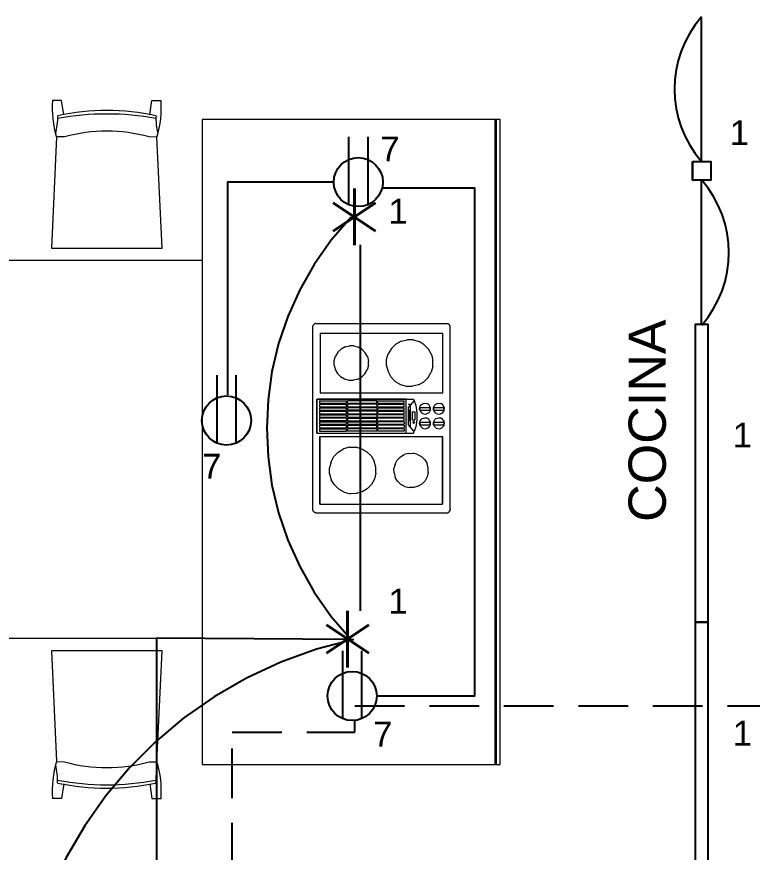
# Model space of a CAD drawing. Header units: inches. Extents: x 131 to 82119, y 71 to 16923.
# Drawn here: x 183.923 to 186.884, y 128.315 to 131.678 of the extents above; entities that cross this region are included whole.
import ezdxf
from ezdxf.enums import TextEntityAlignment as Align

# ---------------------------------------------------------------- set-up
doc = ezdxf.new("R2010")
doc.units = ezdxf.units.IN
doc.header["$MEASUREMENT"] = 0
doc.linetypes.add('HIDDEN', pattern=[9.525, 6.35, -3.175])
doc.linetypes.add('PISO', pattern=[0.3, 0.2, -0.1])
for name, color, linetype, lineweight in [('DUCTO-PARED O TECHO', 7, 'Continuous', 25), ('DUCTO-PISO', 7, 'PISO', 25), ('G-____-____-TEXT', 231, 'Continuous', 9), ('G-XREF-____-OTLN', 8, 'Continuous', 18), ('I-FURN-____-OTLN', 30, 'Continuous', 18), ('Q-CASE-____-MCUT', 31, 'Continuous', 35), ('Q-CASE-____-OTLN', 31, 'Continuous', 18), ('Q-SPCQ-____-OTLN', 91, 'Continuous', 18), ('SIMBOLOGIA', 150, 'Continuous', 25)]:
    doc.layers.add(name, color=color, linetype=linetype, lineweight=lineweight)
doc.layers.add('LAMPARAS', color=20, linetype='Continuous')
doc.layers.add('Retorno', color=5, linetype='HIDDEN')
doc.styles.add('Arial_1', font='arial.ttf', dxfattribs={"height": 0.15})
doc.styles.add('ROMANS', font='romans.shx', dxfattribs={"width": 0.625})
doc.styles.get("Standard").update_dxf_attribs({"font": 'arial.ttf'})

# ---------------------------------------------------------------- blocks, each defined once
blk = doc.blocks.new('Encimera sola - Profundidad 1_20-1478788-ARQ-P1')
at = {"layer": 'Q-CASE-____-MCUT'}
blk.add_line((-1.2005, -0.0191), (1.3944, -0.0191), dxfattribs=at)
at = {"layer": 'Q-CASE-____-OTLN'}
for p, q in [((1.3944, 0), (-1.2005, 0)), ((-1.2005, 0), (-1.2005, -1.2)), ((1.3944, -1.2), (1.3944, 0)), ((-1.2005, -1.2), (1.3944, -1.2))]:
    blk.add_line(p, q, dxfattribs=at)
blk = doc.blocks.new('Jenn_Air_-_30quot_Electric_Downdraft_Cooktop_14189 - 30in Designer Line Modular Electric Downdraft Cooktop_dwg-809690-ARQ-P1')
at = {"layer": 'G-XREF-____-OTLN'}
for p, q in [((-0.2091, -2.2309), (-0.2093, -2.2325)), ((-0.2093, -2.2325), (-0.2093, -2.7612)), ((-0.2086, -2.2294), (-0.2091, -2.2309)), ((-0.2086, -2.2294), (-0.208, -2.2279)), ((-0.2086, -2.2294), (-0.208, -2.2279)), ((-0.208, -2.2279), (-0.2072, -2.2264)), ((-0.208, -2.2279), (-0.2072, -2.2264)), ((-0.2072, -2.2264), (-0.2063, -2.2251)), ((-0.2063, -2.2251), (-0.2072, -2.2264)), ((-0.2052, -2.2239), (-0.2063, -2.2251)), ((-0.2052, -2.2239), (-0.2063, -2.2251)), ((-0.204, -2.2228), (-0.2052, -2.2239)), ((-0.204, -2.2228), (-0.2052, -2.2239)), ((-0.2027, -2.2219), (-0.204, -2.2228)), ((-0.2027, -2.2219), (-0.2013, -2.2211)), ((-0.2013, -2.2211), (-0.1998, -2.2205)), ((-0.1982, -2.2201), (-0.1998, -2.2205)), ((-0.1982, -2.2201), (-0.1966, -2.2198)), ((-0.1966, -2.2198), (0.54, -2.2198)), ((-0.1751, -2.2476), (0.0979, -2.2476)), ((-0.1751, -2.2476), (-0.1751, -2.7417)), ((0.0979, -2.2476), (0.0979, -2.7417)), ((0.1105, -2.2365), (0.1105, -2.2359)), ((0.1105, -2.2359), (0.2485, -2.2359)), ((0.1105, -2.2359), (0.1105, -2.5958)), ((0.2485, -2.2365), (0.1105, -2.2365)), ((0.119, -2.2475), (0.119, -2.3559)), ((0.129, -2.2475), (0.119, -2.2475)), ((0.129, -2.2475), (0.129, -2.3559)), ((0.143, -2.2475), (0.1331, -2.2475)), ((0.1331, -2.2475), (0.1331, -2.3559)), ((0.143, -2.2475), (0.143, -2.3559)), ((0.157, -2.2475), (0.1471, -2.2475)), ((0.1471, -2.2475), (0.1471, -2.3559)), ((0.157, -2.2475), (0.157, -2.3559)), ((0.1711, -2.2475), (0.1611, -2.2475)), ((0.1611, -2.3559), (0.1611, -2.2475)), ((0.1711, -2.3559), (0.1711, -2.2475)), ((0.1851, -2.2475), (0.1752, -2.2475)), ((0.1752, -2.2475), (0.1752, -2.3559)), ((0.1851, -2.2475), (0.1851, -2.3559)), ((0.1991, -2.2475), (0.1892, -2.2475)), ((0.1892, -2.2475), (0.1892, -2.3559)), ((0.1991, -2.2475), (0.1991, -2.3559)), ((0.2131, -2.2475), (0.2032, -2.2475)), ((0.2032, -2.2475), (0.2032, -2.3559)), ((0.2131, -2.2475), (0.2131, -2.3559)), ((0.2272, -2.2475), (0.2172, -2.2475)), ((0.2172, -2.2475), (0.2172, -2.3559)), ((0.2272, -2.2475), (0.2272, -2.3559)), ((0.2412, -2.2475), (0.2313, -2.2475)), ((0.2313, -2.2475), (0.2313, -2.3559)), ((0.2412, -2.2475), (0.2412, -2.3559)), ((0.2485, -2.2365), (0.2485, -2.2359)), ((0.2485, -2.2359), (0.2485, -2.5958)), ((0.2485, -2.2393), (0.2498, -2.2393)), ((0.2498, -2.2393), (0.2498, -2.5962)), ((0.5138, -2.2492), (0.2737, -2.2492)), ((0.2737, -2.2492), (0.2737, -2.7433)), ((0.5138, -2.2492), (0.2737, -2.2492)), ((0.2737, -2.2492), (0.2737, -2.7433)), ((0.5138, -2.2492), (0.5138, -2.7433)), ((0.5138, -2.2492), (0.5138, -2.7433)), ((0.54, -2.2198), (0.5416, -2.2201)), ((0.5431, -2.2205), (0.5416, -2.2201)), ((0.5446, -2.2211), (0.5431, -2.2205)), ((0.5446, -2.2211), (0.546, -2.2219)), ((0.546, -2.2219), (0.5474, -2.2228)), ((0.5474, -2.2228), (0.5486, -2.2239)), ((0.5486, -2.2239), (0.5474, -2.2228)), ((0.5486, -2.2239), (0.5496, -2.2251)), ((0.5486, -2.2239), (0.5496, -2.2251)), ((0.5506, -2.2264), (0.5496, -2.2251)), ((0.5506, -2.2264), (0.5496, -2.2251)), ((0.5514, -2.2279), (0.5506, -2.2264)), ((0.5514, -2.2279), (0.5506, -2.2264)), ((0.552, -2.2294), (0.5514, -2.2279)), ((0.5514, -2.2279), (0.552, -2.2294)), ((0.5524, -2.2309), (0.552, -2.2294)), ((0.5527, -2.2325), (0.5524, -2.2309)), ((0.5527, -2.2325), (0.5527, -2.7596)), ((0.3519, -2.3193), (0.3388, -2.3319)), ((0.3678, -2.3104), (0.3519, -2.3193)), ((0.3854, -2.306), (0.3678, -2.3104)), ((0.3854, -2.306), (0.4036, -2.3063)), ((0.4036, -2.3063), (0.421, -2.3113)), ((0.4366, -2.3206), (0.421, -2.3113)), ((0.3295, -2.3475), (0.3245, -2.365)), ((0.3388, -2.3319), (0.3295, -2.3475)), ((0.4366, -2.3206), (0.4493, -2.3337)), ((0.4581, -2.3495), (0.4493, -2.3337)), ((0.4581, -2.3495), (0.4625, -2.3672)), ((0.119, -2.3559), (0.129, -2.3559)), ((0.119, -2.4771), (0.119, -2.3589)), ((0.129, -2.3589), (0.119, -2.3589)), ((0.129, -2.4771), (0.129, -2.3589)), ((0.1331, -2.3559), (0.143, -2.3559)), ((0.143, -2.3589), (0.1331, -2.3589)), ((0.1331, -2.3589), (0.1331, -2.4771)), ((0.143, -2.3589), (0.143, -2.4771)), ((0.1471, -2.3559), (0.157, -2.3559)), ((0.157, -2.3589), (0.1471, -2.3589)), ((0.1471, -2.3589), (0.1471, -2.4771)), ((0.157, -2.3589), (0.157, -2.4771)), ((0.1711, -2.3559), (0.1611, -2.3559)), ((0.1711, -2.3589), (0.1611, -2.3589)), ((0.1611, -2.3589), (0.1611, -2.4771)), ((0.1711, -2.3589), (0.1711, -2.4771)), ((0.1752, -2.3559), (0.1851, -2.3559)), ((0.1851, -2.3589), (0.1752, -2.3589)), ((0.1752, -2.3589), (0.1752, -2.4771)), ((0.1851, -2.4771), (0.1851, -2.3589)), ((0.1892, -2.3559), (0.1991, -2.3559)), ((0.1991, -2.3589), (0.1892, -2.3589)), ((0.1892, -2.3589), (0.1892, -2.4771)), ((0.1991, -2.4771), (0.1991, -2.3589)), ((0.2032, -2.3559), (0.2131, -2.3559)), ((0.2032, -2.4771), (0.2032, -2.3589)), ((0.2131, -2.3589), (0.2032, -2.3589)), ((0.2131, -2.4771), (0.2131, -2.3589)), ((0.2172, -2.3559), (0.2272, -2.3559)), ((0.2272, -2.3589), (0.2172, -2.3589)), ((0.2172, -2.3589), (0.2172, -2.4771)), ((0.2272, -2.4771), (0.2272, -2.3589)), ((0.2313, -2.3559), (0.2412, -2.3559)), ((0.2313, -2.3589), (0.2313, -2.4771)), ((0.2313, -2.3589), (0.2412, -2.3589)), ((0.2412, -2.4771), (0.2412, -2.3589)), ((0.3245, -2.365), (0.3242, -2.3832)), ((0.3287, -2.4008), (0.3242, -2.3832)), ((0.4622, -2.3853), (0.4573, -2.4028)), ((0.4622, -2.3853), (0.4625, -2.3672)), ((0.3287, -2.4008), (0.3375, -2.4167)), ((0.3501, -2.4297), (0.3375, -2.4167)), ((0.4349, -2.431), (0.4479, -2.4184)), ((0.4479, -2.4184), (0.4573, -2.4028)), ((0.3501, -2.4297), (0.3657, -2.439)), ((0.3832, -2.444), (0.3657, -2.439)), ((0.3832, -2.444), (0.4014, -2.4443)), ((0.419, -2.4399), (0.4014, -2.4443)), ((0.419, -2.4399), (0.4349, -2.431)), ((0.129, -2.4771), (0.119, -2.4771)), ((0.119, -2.5881), (0.119, -2.48)), ((0.129, -2.48), (0.119, -2.48)), ((0.129, -2.5881), (0.129, -2.48)), ((0.1331, -2.4771), (0.143, -2.4771)), ((0.143, -2.48), (0.1331, -2.48)), ((0.1331, -2.48), (0.1331, -2.5881)), ((0.143, -2.5881), (0.143, -2.48)), ((0.1471, -2.4771), (0.157, -2.4771)), ((0.157, -2.48), (0.1471, -2.48)), ((0.1471, -2.48), (0.1471, -2.5881)), ((0.157, -2.5881), (0.157, -2.48)), ((0.1611, -2.4771), (0.1711, -2.4771)), ((0.1611, -2.48), (0.1611, -2.5881)), ((0.1611, -2.48), (0.1711, -2.48)), ((0.1711, -2.5881), (0.1711, -2.48)), ((0.1851, -2.4771), (0.1752, -2.4771)), ((0.1752, -2.48), (0.1752, -2.5881)), ((0.1752, -2.48), (0.1851, -2.48)), ((0.1851, -2.5881), (0.1851, -2.48)), ((0.1991, -2.4771), (0.1892, -2.4771)), ((0.1991, -2.48), (0.1892, -2.48)), ((0.1892, -2.48), (0.1892, -2.5881)), ((0.1991, -2.48), (0.1991, -2.5881)), ((0.2131, -2.4771), (0.2032, -2.4771)), ((0.2131, -2.48), (0.2032, -2.48)), ((0.2032, -2.48), (0.2032, -2.5881)), ((0.2131, -2.48), (0.2131, -2.5881)), ((0.2272, -2.4771), (0.2172, -2.4771)), ((0.2272, -2.48), (0.2172, -2.48)), ((0.2172, -2.48), (0.2172, -2.5881)), ((0.2272, -2.48), (0.2272, -2.5881)), ((0.2313, -2.4771), (0.2412, -2.4771)), ((0.2412, -2.48), (0.2313, -2.48)), ((0.2313, -2.48), (0.2313, -2.5881)), ((0.2412, -2.48), (0.2412, -2.5881)), ((0.3826, -2.5166), (0.3588, -2.5226)), ((0.3826, -2.5166), (0.4071, -2.517)), ((0.4071, -2.517), (0.4308, -2.5238)), ((0.3196, -2.5516), (0.307, -2.5727)), ((0.3373, -2.5346), (0.3196, -2.5516)), ((0.3588, -2.5226), (0.3373, -2.5346)), ((0.4518, -2.5364), (0.4308, -2.5238)), ((0.4518, -2.5364), (0.4689, -2.554)), ((0.4809, -2.5755), (0.4689, -2.554)), ((0.129, -2.5881), (0.119, -2.5881)), ((0.143, -2.5881), (0.1331, -2.5881)), ((0.157, -2.5881), (0.1471, -2.5881)), ((0.1611, -2.5881), (0.1711, -2.5881)), ((0.1752, -2.5881), (0.1851, -2.5881)), ((0.1892, -2.5881), (0.1991, -2.5881)), ((0.2032, -2.5881), (0.2131, -2.5881)), ((0.2172, -2.5881), (0.2272, -2.5881)), ((0.2313, -2.5881), (0.2412, -2.5881)), ((0.307, -2.5727), (0.3003, -2.5963)), ((0.4809, -2.5755), (0.4869, -2.5993)), ((0.1105, -2.5954), (0.1105, -2.5958)), ((0.1105, -2.5958), (0.1105, -2.6248)), ((0.1105, -2.5958), (0.2485, -2.5958)), ((0.118, -2.6278), (0.1442, -2.6046)), ((0.1341, -2.6054), (0.1344, -2.6054)), ((0.1344, -2.6134), (0.152, -2.6134)), ((0.1432, -2.6054), (0.2169, -2.6054)), ((0.1442, -2.6046), (0.2159, -2.6046)), ((0.152, -2.6134), (0.2263, -2.6134)), ((0.1536, -2.6232), (0.1528, -2.6236)), ((0.1544, -2.623), (0.1536, -2.6232)), ((0.1544, -2.623), (0.1552, -2.623)), ((0.156, -2.6232), (0.1552, -2.623)), ((0.1567, -2.6236), (0.156, -2.6232)), ((0.1615, -2.6062), (0.1678, -2.6062)), ((0.1615, -2.6064), (0.1615, -2.6062)), ((0.1615, -2.6064), (0.1615, -2.6118)), ((0.1615, -2.6064), (0.1678, -2.6064)), ((0.1678, -2.6118), (0.1615, -2.6118)), ((0.1972, -2.6192), (0.1654, -2.6192)), ((0.1654, -2.6192), (0.1654, -2.6303)), ((0.1675, -2.6122), (0.1675, -2.612)), ((0.1675, -2.612), (0.1677, -2.612)), ((0.1675, -2.612), (0.1675, -2.6127)), ((0.1675, -2.6122), (0.1677, -2.6122)), ((0.1675, -2.6122), (0.1675, -2.6129)), ((0.1675, -2.6129), (0.1675, -2.6127)), ((0.1675, -2.6127), (0.1679, -2.6127)), ((0.1675, -2.6129), (0.1679, -2.6129)), ((0.1677, -2.612), (0.1679, -2.612)), ((0.1679, -2.6121), (0.1677, -2.6122)), ((0.1678, -2.6064), (0.1678, -2.6062)), ((0.1678, -2.6064), (0.1678, -2.6118)), ((0.1679, -2.612), (0.1681, -2.6119)), ((0.1681, -2.612), (0.1679, -2.6121)), ((0.1679, -2.6127), (0.1682, -2.6127)), ((0.1682, -2.6128), (0.1679, -2.6129)), ((0.1681, -2.6119), (0.1682, -2.6117)), ((0.1682, -2.6118), (0.1681, -2.612)), ((0.1682, -2.6117), (0.1684, -2.6114)), ((0.1682, -2.6118), (0.1684, -2.6115)), ((0.1682, -2.6127), (0.1684, -2.6126)), ((0.1682, -2.6128), (0.1684, -2.6127)), ((0.1684, -2.6062), (0.1684, -2.6061)), ((0.1684, -2.6062), (0.1684, -2.6113)), ((0.1684, -2.6062), (0.1694, -2.6062)), ((0.1684, -2.6113), (0.1684, -2.6115)), ((0.1684, -2.6126), (0.1687, -2.6124)), ((0.1687, -2.6126), (0.1684, -2.6127)), ((0.1687, -2.6124), (0.1689, -2.6123)), ((0.1689, -2.6124), (0.1687, -2.6126)), ((0.1689, -2.6123), (0.1692, -2.6119)), ((0.1692, -2.6121), (0.1689, -2.6124)), ((0.1692, -2.6119), (0.1693, -2.6117)), ((0.1692, -2.6121), (0.1693, -2.6119)), ((0.1694, -2.6115), (0.1693, -2.6117)), ((0.1693, -2.6119), (0.1694, -2.6117)), ((0.1694, -2.6062), (0.1694, -2.6061)), ((0.1694, -2.6113), (0.1694, -2.6062)), ((0.1694, -2.6113), (0.1694, -2.6115)), ((0.1694, -2.6113), (0.1694, -2.6115)), ((0.1694, -2.6115), (0.1694, -2.6117)), ((0.1701, -2.6062), (0.1701, -2.6061)), ((0.1701, -2.6062), (0.1701, -2.6117)), ((0.1701, -2.6062), (0.1739, -2.6062)), ((0.1701, -2.6117), (0.1739, -2.6117)), ((0.1703, -2.6115), (0.1739, -2.6115)), ((0.1711, -2.6069), (0.1711, -2.6068)), ((0.1711, -2.6069), (0.1711, -2.6093)), ((0.1711, -2.6069), (0.1739, -2.6069)), ((0.1711, -2.6086), (0.1711, -2.6069)), ((0.1711, -2.6086), (0.1711, -2.6084)), ((0.1711, -2.6086), (0.1711, -2.6093)), ((0.1711, -2.6086), (0.1739, -2.6086)), ((0.1711, -2.6093), (0.1711, -2.6091)), ((0.1711, -2.6093), (0.1739, -2.6093)), ((0.1711, -2.6093), (0.1711, -2.611)), ((0.1711, -2.611), (0.1739, -2.611)), ((0.1739, -2.6062), (0.1739, -2.6061)), ((0.1739, -2.6062), (0.1739, -2.6069)), ((0.1739, -2.6069), (0.1739, -2.6068)), ((0.1739, -2.6086), (0.1739, -2.6084)), ((0.1739, -2.6086), (0.1739, -2.6093)), ((0.1739, -2.6093), (0.1739, -2.6091)), ((0.1739, -2.611), (0.1739, -2.6108)), ((0.1739, -2.6117), (0.1739, -2.611)), ((0.1739, -2.6117), (0.1739, -2.6115)), ((0.1746, -2.6062), (0.1746, -2.6061)), ((0.1746, -2.6062), (0.1746, -2.6117)), ((0.1757, -2.6062), (0.1746, -2.6062)), ((0.1746, -2.6117), (0.1756, -2.6117)), ((0.1756, -2.6075), (0.1756, -2.6073)), ((0.1756, -2.6075), (0.1792, -2.6117)), ((0.1756, -2.6075), (0.1756, -2.6117)), ((0.1792, -2.6102), (0.1757, -2.6061)), ((0.1757, -2.6062), (0.1757, -2.6061)), ((0.1757, -2.6062), (0.1792, -2.6104)), ((0.1792, -2.6062), (0.1792, -2.6061)), ((0.1792, -2.6104), (0.1792, -2.6062)), ((0.1802, -2.6062), (0.1792, -2.6062)), ((0.1792, -2.6104), (0.1792, -2.6102)), ((0.1792, -2.6115), (0.1802, -2.6115)), ((0.1792, -2.6117), (0.1802, -2.6117)), ((0.1802, -2.6062), (0.1802, -2.6061)), ((0.1802, -2.6062), (0.1802, -2.6117)), ((0.1809, -2.6062), (0.1809, -2.6061)), ((0.1809, -2.6062), (0.1809, -2.6117)), ((0.182, -2.6062), (0.1809, -2.6062)), ((0.1809, -2.6117), (0.1819, -2.6117)), ((0.1819, -2.6075), (0.1819, -2.6073)), ((0.1819, -2.6075), (0.1854, -2.6117)), ((0.1819, -2.6075), (0.1819, -2.6117)), ((0.182, -2.6061), (0.1855, -2.6102)), ((0.182, -2.6062), (0.182, -2.6061)), ((0.182, -2.6062), (0.1855, -2.6104)), ((0.1854, -2.6115), (0.1865, -2.6115)), ((0.1854, -2.6117), (0.1865, -2.6117)), ((0.1855, -2.6062), (0.1855, -2.6061)), ((0.1855, -2.6104), (0.1855, -2.6062)), ((0.1865, -2.6062), (0.1855, -2.6062)), ((0.1855, -2.6104), (0.1855, -2.6102)), ((0.1865, -2.6062), (0.1865, -2.6061)), ((0.1865, -2.6062), (0.1865, -2.6117)), ((0.1873, -2.6092), (0.1873, -2.609)), ((0.1873, -2.6092), (0.1873, -2.6099)), ((0.19, -2.6092), (0.1873, -2.6092)), ((0.1873, -2.6099), (0.1873, -2.6098)), ((0.1894, -2.6099), (0.1873, -2.6099)), ((0.1894, -2.6099), (0.19, -2.6092)), ((0.1894, -2.6099), (0.1894, -2.6098)), ((0.19, -2.6092), (0.19, -2.609)), ((0.1928, -2.6061), (0.1901, -2.6115)), ((0.1928, -2.6062), (0.1901, -2.6117)), ((0.1901, -2.6117), (0.1901, -2.6115)), ((0.1901, -2.6115), (0.1912, -2.6115)), ((0.1901, -2.6117), (0.1912, -2.6117)), ((0.192, -2.6101), (0.1912, -2.6117)), ((0.1912, -2.6117), (0.1912, -2.6115)), ((0.1945, -2.6101), (0.192, -2.6101)), ((0.1923, -2.6094), (0.1933, -2.6073)), ((0.1923, -2.6094), (0.1942, -2.6094)), ((0.1928, -2.6062), (0.1928, -2.6061)), ((0.1928, -2.6062), (0.1937, -2.6062)), ((0.1933, -2.6073), (0.1933, -2.6071)), ((0.1933, -2.6073), (0.1942, -2.6094)), ((0.1964, -2.6115), (0.1937, -2.6061)), ((0.1937, -2.6062), (0.1937, -2.6061)), ((0.1937, -2.6062), (0.1964, -2.6117)), ((0.1945, -2.6101), (0.1953, -2.6117)), ((0.1953, -2.6117), (0.1953, -2.6115)), ((0.1953, -2.6115), (0.1964, -2.6115)), ((0.1964, -2.6117), (0.1953, -2.6117)), ((0.1964, -2.6117), (0.1964, -2.6115)), ((0.1968, -2.6062), (0.1968, -2.6061)), ((0.1968, -2.6062), (0.1968, -2.6117)), ((0.1978, -2.6062), (0.1968, -2.6062)), ((0.1978, -2.6117), (0.1968, -2.6117)), ((0.1972, -2.6192), (0.1972, -2.6303)), ((0.1978, -2.6062), (0.1978, -2.6061)), ((0.1978, -2.6117), (0.1978, -2.6062)), ((0.1986, -2.6062), (0.1986, -2.6061)), ((0.1986, -2.6062), (0.1986, -2.6117)), ((0.2005, -2.6062), (0.1986, -2.6062)), ((0.1986, -2.6115), (0.1996, -2.6115)), ((0.1986, -2.6117), (0.1996, -2.6117)), ((0.1996, -2.6069), (0.1996, -2.6068)), ((0.2007, -2.6069), (0.1996, -2.6069)), ((0.1996, -2.6069), (0.1996, -2.609)), ((0.1996, -2.609), (0.2005, -2.6091)), ((0.2001, -2.6096), (0.1996, -2.6096)), ((0.1996, -2.6117), (0.1996, -2.6096)), ((0.1996, -2.6096), (0.1996, -2.6101)), ((0.1996, -2.6106), (0.1996, -2.6101)), ((0.1996, -2.6106), (0.1996, -2.6111)), ((0.1996, -2.6115), (0.1996, -2.6111)), ((0.1996, -2.6117), (0.1996, -2.6115)), ((0.2001, -2.6096), (0.2001, -2.6095)), ((0.2001, -2.6096), (0.202, -2.6117)), ((0.2005, -2.6062), (0.2005, -2.6061)), ((0.2009, -2.6062), (0.2005, -2.6062)), ((0.2005, -2.6091), (0.2005, -2.6089)), ((0.2005, -2.6091), (0.2008, -2.609)), ((0.2007, -2.6069), (0.2007, -2.6068)), ((0.2007, -2.6069), (0.2013, -2.607)), ((0.2008, -2.609), (0.2012, -2.609)), ((0.2009, -2.6062), (0.2013, -2.6063)), ((0.2016, -2.6089), (0.2012, -2.609)), ((0.2017, -2.6063), (0.2013, -2.6063)), ((0.2013, -2.607), (0.2013, -2.6068)), ((0.2013, -2.607), (0.2016, -2.6071)), ((0.2013, -2.6096), (0.2013, -2.6095)), ((0.2032, -2.6115), (0.2013, -2.6095)), ((0.2013, -2.6096), (0.2015, -2.6096)), ((0.2013, -2.6096), (0.2032, -2.6117)), ((0.2015, -2.6096), (0.2019, -2.6095)), ((0.2016, -2.6071), (0.2019, -2.6073)), ((0.2016, -2.6089), (0.2018, -2.6088)), ((0.2017, -2.6063), (0.202, -2.6064)), ((0.2018, -2.6088), (0.202, -2.6086)), ((0.2019, -2.6073), (0.2021, -2.6075)), ((0.2019, -2.6095), (0.2023, -2.6094)), ((0.2023, -2.6065), (0.202, -2.6064)), ((0.2021, -2.6084), (0.202, -2.6086)), ((0.202, -2.6117), (0.202, -2.6115)), ((0.202, -2.6115), (0.2032, -2.6115)), ((0.202, -2.6117), (0.2032, -2.6117)), ((0.2021, -2.6075), (0.2022, -2.6078)), ((0.2022, -2.6081), (0.2021, -2.6084)), ((0.2022, -2.6078), (0.2022, -2.6081)), ((0.2023, -2.6065), (0.2026, -2.6067)), ((0.2023, -2.6094), (0.2025, -2.6093)), ((0.2025, -2.6093), (0.2027, -2.6092)), ((0.2026, -2.6067), (0.2029, -2.6069)), ((0.2029, -2.6091), (0.2027, -2.6092)), ((0.2029, -2.6069), (0.203, -2.6071)), ((0.203, -2.6089), (0.2029, -2.6091)), ((0.203, -2.6071), (0.2031, -2.6073)), ((0.203, -2.6089), (0.2031, -2.6087)), ((0.2031, -2.6073), (0.2032, -2.6074)), ((0.2032, -2.6085), (0.2031, -2.6087)), ((0.2032, -2.6074), (0.2033, -2.6077)), ((0.2033, -2.6082), (0.2032, -2.6085)), ((0.2032, -2.6117), (0.2032, -2.6115)), ((0.2033, -2.608), (0.2033, -2.6077)), ((0.2033, -2.608), (0.2033, -2.6082)), ((0.2426, -2.6272), (0.2159, -2.6046)), ((0.2274, -2.6054), (0.2271, -2.6054)), ((0.2274, -2.6054), (0.2274, -2.6134)), ((0.2484, -2.5962), (0.2498, -2.5962)), ((0.2485, -2.5958), (0.2485, -2.5954)), ((0.2485, -2.5958), (0.2485, -2.6248)), ((0.3003, -2.5963), (0.2999, -2.6209)), ((0.3059, -2.6447), (0.2999, -2.6209)), ((0.4865, -2.6239), (0.4869, -2.5993)), ((0.1105, -2.6248), (0.118, -2.6278)), ((0.1215, -2.6292), (0.118, -2.6278)), ((0.1328, -2.6328), (0.1215, -2.6292)), ((0.1315, -2.6614), (0.1348, -2.6567)), ((0.1443, -2.6356), (0.1328, -2.6328)), ((0.1392, -2.653), (0.1348, -2.6567)), ((0.1444, -2.6506), (0.1392, -2.653)), ((0.1559, -2.6376), (0.1443, -2.6356)), ((0.1444, -2.6506), (0.15, -2.6496)), ((0.145, -2.653), (0.1444, -2.6539)), ((0.145, -2.653), (0.1444, -2.6539)), ((0.1444, -2.6539), (0.1444, -2.6894)), ((0.1458, -2.6522), (0.145, -2.653)), ((0.1458, -2.6522), (0.1468, -2.6516)), ((0.1468, -2.6516), (0.1458, -2.6522)), ((0.1468, -2.6516), (0.1478, -2.6511)), ((0.1478, -2.6511), (0.1468, -2.6516)), ((0.1478, -2.6511), (0.1489, -2.6508)), ((0.1478, -2.6511), (0.1489, -2.6508)), ((0.1489, -2.6508), (0.15, -2.6507)), ((0.15, -2.6507), (0.1489, -2.6508)), ((0.15, -2.6496), (0.1557, -2.6501)), ((0.15, -2.6507), (0.1512, -2.6508)), ((0.15, -2.6507), (0.1512, -2.6508)), ((0.1523, -2.6511), (0.1512, -2.6508)), ((0.1523, -2.6511), (0.1512, -2.6508)), ((0.1518, -2.6248), (0.1516, -2.6256)), ((0.1516, -2.6256), (0.1516, -2.6265)), ((0.1516, -2.6265), (0.1518, -2.6273)), ((0.1522, -2.6241), (0.1518, -2.6248)), ((0.1518, -2.6273), (0.1522, -2.628)), ((0.1522, -2.6241), (0.1528, -2.6236)), ((0.1527, -2.6286), (0.1522, -2.628)), ((0.1523, -2.6511), (0.1533, -2.6516)), ((0.1523, -2.6511), (0.1533, -2.6516)), ((0.1527, -2.6286), (0.1535, -2.629)), ((0.1533, -2.6516), (0.1542, -2.6522)), ((0.1542, -2.6522), (0.1533, -2.6516)), ((0.1535, -2.629), (0.1542, -2.6293)), ((0.1551, -2.6293), (0.1542, -2.6293)), ((0.1542, -2.6522), (0.155, -2.653)), ((0.1557, -2.6539), (0.155, -2.653)), ((0.1557, -2.6539), (0.155, -2.653)), ((0.1551, -2.6293), (0.1559, -2.6291)), ((0.1557, -2.6501), (0.1611, -2.6521)), ((0.1557, -2.6539), (0.1557, -2.6894)), ((0.1559, -2.6291), (0.1566, -2.6287)), ((0.1677, -2.6388), (0.1559, -2.6376)), ((0.1572, -2.6281), (0.1566, -2.6287)), ((0.1567, -2.6236), (0.1573, -2.6242)), ((0.1572, -2.6281), (0.1576, -2.6274)), ((0.1577, -2.625), (0.1573, -2.6242)), ((0.1576, -2.6274), (0.1579, -2.6266)), ((0.1579, -2.6258), (0.1577, -2.625)), ((0.1579, -2.6258), (0.1579, -2.6266)), ((0.1611, -2.6521), (0.1658, -2.6554)), ((0.1972, -2.6303), (0.1654, -2.6303)), ((0.1658, -2.6554), (0.1695, -2.6598)), ((0.1795, -2.6392), (0.1677, -2.6388)), ((0.1913, -2.6388), (0.1795, -2.6392)), ((0.1902, -2.6614), (0.1935, -2.6567)), ((0.2031, -2.6376), (0.1913, -2.6388)), ((0.1979, -2.653), (0.1935, -2.6567)), ((0.2031, -2.6506), (0.1979, -2.653)), ((0.2148, -2.6356), (0.2031, -2.6376)), ((0.2031, -2.6506), (0.2087, -2.6496)), ((0.2038, -2.653), (0.2031, -2.6539)), ((0.2038, -2.653), (0.2031, -2.6539)), ((0.2031, -2.6539), (0.2031, -2.6894)), ((0.2046, -2.6522), (0.2038, -2.653)), ((0.2046, -2.6522), (0.2055, -2.6516)), ((0.2055, -2.6516), (0.2046, -2.6522)), ((0.2055, -2.6516), (0.2066, -2.6511)), ((0.2066, -2.6511), (0.2055, -2.6516)), ((0.2066, -2.6511), (0.2076, -2.6508)), ((0.2066, -2.6511), (0.2076, -2.6508)), ((0.2076, -2.6508), (0.2088, -2.6507)), ((0.2088, -2.6507), (0.2076, -2.6508)), ((0.2087, -2.6496), (0.2144, -2.6501)), ((0.2088, -2.6507), (0.2099, -2.6508)), ((0.2088, -2.6507), (0.2099, -2.6508)), ((0.211, -2.6511), (0.2099, -2.6508)), ((0.211, -2.6511), (0.2099, -2.6508)), ((0.211, -2.6511), (0.212, -2.6516)), ((0.211, -2.6511), (0.212, -2.6516)), ((0.212, -2.6516), (0.213, -2.6522)), ((0.213, -2.6522), (0.212, -2.6516)), ((0.213, -2.6522), (0.2138, -2.653)), ((0.2144, -2.6539), (0.2138, -2.653)), ((0.2144, -2.6539), (0.2138, -2.653)), ((0.2144, -2.6501), (0.2198, -2.6521)), ((0.2144, -2.6539), (0.2144, -2.6894)), ((0.2263, -2.6328), (0.2148, -2.6356)), ((0.2198, -2.6521), (0.2245, -2.6554)), ((0.2245, -2.6554), (0.2282, -2.6598)), ((0.2375, -2.6292), (0.2263, -2.6328)), ((0.2426, -2.6272), (0.2375, -2.6292)), ((0.2485, -2.6248), (0.2426, -2.6272)), ((0.3059, -2.6447), (0.3178, -2.6662)), ((0.4671, -2.6686), (0.4797, -2.6475)), ((0.4865, -2.6239), (0.4797, -2.6475)), ((0.1295, -2.6668), (0.129, -2.6725)), ((0.129, -2.6725), (0.13, -2.6781)), ((0.1315, -2.6614), (0.1295, -2.6668)), ((0.13, -2.6781), (0.1324, -2.6833)), ((0.1324, -2.6833), (0.1361, -2.6877)), ((0.1361, -2.6877), (0.1408, -2.691)), ((0.1444, -2.6894), (0.145, -2.6904)), ((0.1444, -2.6894), (0.145, -2.6904)), ((0.145, -2.6904), (0.1458, -2.6912)), ((0.1543, -2.6912), (0.1551, -2.6904)), ((0.1557, -2.6894), (0.1551, -2.6904)), ((0.1575, -2.6925), (0.1627, -2.6901)), ((0.1627, -2.6901), (0.1671, -2.6864)), ((0.1671, -2.6864), (0.1704, -2.6817)), ((0.1695, -2.6598), (0.1719, -2.665)), ((0.1704, -2.6817), (0.1724, -2.6763)), ((0.1719, -2.665), (0.1729, -2.6706)), ((0.1729, -2.6706), (0.1724, -2.6763)), ((0.1883, -2.6668), (0.1878, -2.6725)), ((0.1878, -2.6725), (0.1888, -2.6781)), ((0.1902, -2.6614), (0.1883, -2.6668)), ((0.1888, -2.6781), (0.1912, -2.6833)), ((0.1912, -2.6833), (0.1949, -2.6877)), ((0.1949, -2.6877), (0.1995, -2.691)), ((0.2031, -2.6894), (0.2037, -2.6904)), ((0.2031, -2.6894), (0.2037, -2.6904)), ((0.2037, -2.6904), (0.2045, -2.6912)), ((0.213, -2.6912), (0.2138, -2.6904)), ((0.2144, -2.6894), (0.2138, -2.6904)), ((0.2163, -2.6925), (0.2215, -2.6901)), ((0.2215, -2.6901), (0.2258, -2.6864)), ((0.2258, -2.6864), (0.2291, -2.6817)), ((0.2282, -2.6598), (0.2306, -2.665)), ((0.2291, -2.6817), (0.2311, -2.6763)), ((0.2306, -2.665), (0.2316, -2.6706)), ((0.2316, -2.6706), (0.2311, -2.6763)), ((0.3349, -2.6839), (0.3178, -2.6662)), ((0.3349, -2.6839), (0.356, -2.6965)), ((0.428, -2.6976), (0.4495, -2.6857)), ((0.4495, -2.6857), (0.4671, -2.6686)), ((0.1295, -2.7223), (0.129, -2.7281)), ((0.1315, -2.717), (0.1295, -2.7223)), ((0.1315, -2.717), (0.1348, -2.7123)), ((0.1392, -2.7086), (0.1348, -2.7123)), ((0.1444, -2.7062), (0.1392, -2.7086)), ((0.1444, -2.6923), (0.1408, -2.691)), ((0.1444, -2.6923), (0.1462, -2.693)), ((0.1444, -2.7062), (0.15, -2.7052)), ((0.145, -2.7086), (0.1444, -2.7095)), ((0.145, -2.7086), (0.1444, -2.7095)), ((0.1444, -2.7095), (0.1444, -2.745)), ((0.1458, -2.7078), (0.145, -2.7086)), ((0.1458, -2.6912), (0.1467, -2.6919)), ((0.1458, -2.6912), (0.1467, -2.6919)), ((0.1458, -2.7078), (0.1468, -2.7071)), ((0.1468, -2.7071), (0.1458, -2.7078)), ((0.1462, -2.693), (0.1519, -2.6935)), ((0.1467, -2.6919), (0.1478, -2.6924)), ((0.1478, -2.6924), (0.1467, -2.6919)), ((0.1468, -2.7071), (0.1478, -2.7067)), ((0.1478, -2.7067), (0.1468, -2.7071)), ((0.1478, -2.6924), (0.1489, -2.6927)), ((0.1478, -2.6924), (0.1489, -2.6927)), ((0.1478, -2.7067), (0.1489, -2.7064)), ((0.1478, -2.7067), (0.1489, -2.7064)), ((0.15, -2.6928), (0.1489, -2.6927)), ((0.1489, -2.6927), (0.15, -2.6928)), ((0.1489, -2.7064), (0.15, -2.7063)), ((0.15, -2.7063), (0.1489, -2.7064)), ((0.15, -2.6928), (0.1512, -2.6927)), ((0.1512, -2.6927), (0.15, -2.6928)), ((0.15, -2.7052), (0.1557, -2.7057)), ((0.15, -2.7063), (0.1512, -2.7064)), ((0.15, -2.7063), (0.1512, -2.7064)), ((0.1523, -2.6924), (0.1512, -2.6927)), ((0.1512, -2.6927), (0.1523, -2.6924)), ((0.1523, -2.7067), (0.1512, -2.7064)), ((0.1523, -2.7067), (0.1512, -2.7064)), ((0.1519, -2.6935), (0.1557, -2.6928)), ((0.1523, -2.6924), (0.1533, -2.6919)), ((0.1523, -2.6924), (0.1533, -2.6919)), ((0.1523, -2.7067), (0.1533, -2.7071)), ((0.1523, -2.7067), (0.1533, -2.7071)), ((0.1533, -2.6919), (0.1543, -2.6912)), ((0.1543, -2.6912), (0.1533, -2.6919)), ((0.1533, -2.7071), (0.1542, -2.7078)), ((0.1542, -2.7078), (0.1533, -2.7071)), ((0.1542, -2.7078), (0.155, -2.7086)), ((0.1557, -2.7095), (0.155, -2.7086)), ((0.1557, -2.7095), (0.155, -2.7086)), ((0.1575, -2.6925), (0.1557, -2.6928)), ((0.1557, -2.7057), (0.1611, -2.7077)), ((0.1557, -2.7095), (0.1557, -2.745)), ((0.1611, -2.7077), (0.1658, -2.7109)), ((0.1658, -2.7109), (0.1695, -2.7153)), ((0.1695, -2.7153), (0.1719, -2.7205)), ((0.1719, -2.7205), (0.1729, -2.7262)), ((0.1883, -2.7223), (0.1878, -2.7281)), ((0.1902, -2.717), (0.1883, -2.7223)), ((0.1902, -2.717), (0.1935, -2.7123)), ((0.1979, -2.7086), (0.1935, -2.7123)), ((0.2031, -2.7062), (0.1979, -2.7086)), ((0.2031, -2.6923), (0.1995, -2.691)), ((0.2031, -2.6923), (0.2049, -2.693)), ((0.2031, -2.7062), (0.2087, -2.7052)), ((0.2038, -2.7086), (0.2031, -2.7095)), ((0.2038, -2.7086), (0.2031, -2.7095)), ((0.2031, -2.7095), (0.2031, -2.745)), ((0.2046, -2.7078), (0.2038, -2.7086)), ((0.2045, -2.6912), (0.2055, -2.6919)), ((0.2045, -2.6912), (0.2055, -2.6919)), ((0.2046, -2.7078), (0.2055, -2.7071)), ((0.2055, -2.7071), (0.2046, -2.7078)), ((0.2049, -2.693), (0.2106, -2.6935)), ((0.2055, -2.6919), (0.2065, -2.6924)), ((0.2065, -2.6924), (0.2055, -2.6919)), ((0.2055, -2.7071), (0.2066, -2.7067)), ((0.2066, -2.7067), (0.2055, -2.7071)), ((0.2065, -2.6924), (0.2076, -2.6927)), ((0.2065, -2.6924), (0.2076, -2.6927)), ((0.2066, -2.7067), (0.2076, -2.7064)), ((0.2066, -2.7067), (0.2076, -2.7064)), ((0.2088, -2.6928), (0.2076, -2.6927)), ((0.2076, -2.6927), (0.2088, -2.6928)), ((0.2076, -2.7064), (0.2088, -2.7063)), ((0.2088, -2.7063), (0.2076, -2.7064)), ((0.2087, -2.7052), (0.2144, -2.7057)), ((0.2088, -2.6928), (0.2099, -2.6927)), ((0.2099, -2.6927), (0.2088, -2.6928)), ((0.2088, -2.7063), (0.2099, -2.7064)), ((0.2088, -2.7063), (0.2099, -2.7064)), ((0.211, -2.6924), (0.2099, -2.6927)), ((0.2099, -2.6927), (0.211, -2.6924)), ((0.211, -2.7067), (0.2099, -2.7064)), ((0.211, -2.7067), (0.2099, -2.7064)), ((0.2106, -2.6935), (0.2144, -2.6928)), ((0.211, -2.6924), (0.2121, -2.6919)), ((0.211, -2.6924), (0.2121, -2.6919)), ((0.211, -2.7067), (0.212, -2.7071)), ((0.211, -2.7067), (0.212, -2.7071)), ((0.212, -2.7071), (0.213, -2.7078)), ((0.213, -2.7078), (0.212, -2.7071)), ((0.2121, -2.6919), (0.213, -2.6912)), ((0.213, -2.6912), (0.2121, -2.6919)), ((0.213, -2.7078), (0.2138, -2.7086)), ((0.2144, -2.7095), (0.2138, -2.7086)), ((0.2144, -2.7095), (0.2138, -2.7086)), ((0.2163, -2.6925), (0.2144, -2.6928)), ((0.2144, -2.7057), (0.2198, -2.7077)), ((0.2144, -2.7095), (0.2144, -2.745)), ((0.2198, -2.7077), (0.2245, -2.7109)), ((0.2245, -2.7109), (0.2282, -2.7153)), ((0.2282, -2.7153), (0.2306, -2.7205)), ((0.2306, -2.7205), (0.2316, -2.7262)), ((0.3796, -2.7032), (0.356, -2.6965)), ((0.3796, -2.7032), (0.4042, -2.7036)), ((0.428, -2.6976), (0.4042, -2.7036)), ((0.0979, -2.7417), (-0.1751, -2.7417)), ((0.129, -2.7281), (0.13, -2.7337)), ((0.13, -2.7337), (0.1324, -2.7389)), ((0.1324, -2.7389), (0.1361, -2.7433)), ((0.1361, -2.7433), (0.1408, -2.7466)), ((0.1444, -2.7479), (0.1408, -2.7466)), ((0.1444, -2.745), (0.145, -2.746)), ((0.1444, -2.745), (0.145, -2.746)), ((0.1444, -2.7479), (0.1462, -2.7485)), ((0.145, -2.746), (0.1458, -2.7468)), ((0.1458, -2.7468), (0.1467, -2.7474)), ((0.1458, -2.7468), (0.1467, -2.7474)), ((0.1462, -2.7485), (0.1519, -2.749)), ((0.1467, -2.7474), (0.1478, -2.7479)), ((0.1478, -2.7479), (0.1467, -2.7474)), ((0.1478, -2.7479), (0.1489, -2.7482)), ((0.1478, -2.7479), (0.1489, -2.7482)), ((0.15, -2.7484), (0.1489, -2.7482)), ((0.1489, -2.7482), (0.15, -2.7484)), ((0.15, -2.7484), (0.1512, -2.7482)), ((0.1512, -2.7482), (0.15, -2.7484)), ((0.1523, -2.7479), (0.1512, -2.7482)), ((0.1512, -2.7482), (0.1523, -2.7479)), ((0.1519, -2.749), (0.1557, -2.7484)), ((0.1523, -2.7479), (0.1533, -2.7474)), ((0.1523, -2.7479), (0.1533, -2.7474)), ((0.1533, -2.7474), (0.1543, -2.7468)), ((0.1543, -2.7468), (0.1533, -2.7474)), ((0.1543, -2.7468), (0.1551, -2.746)), ((0.1557, -2.745), (0.1551, -2.746)), ((0.1575, -2.748), (0.1557, -2.7484)), ((0.1575, -2.748), (0.1627, -2.7456)), ((0.1627, -2.7456), (0.1671, -2.7419)), ((0.1671, -2.7419), (0.1704, -2.7372)), ((0.1704, -2.7372), (0.1724, -2.7319)), ((0.1729, -2.7262), (0.1724, -2.7319)), ((0.1878, -2.7281), (0.1888, -2.7337)), ((0.1888, -2.7337), (0.1912, -2.7389)), ((0.1912, -2.7389), (0.1949, -2.7433)), ((0.1949, -2.7433), (0.1995, -2.7466)), ((0.2031, -2.7479), (0.1995, -2.7466)), ((0.2031, -2.745), (0.2037, -2.746)), ((0.2031, -2.745), (0.2037, -2.746)), ((0.2031, -2.7479), (0.2049, -2.7485)), ((0.2037, -2.746), (0.2045, -2.7468)), ((0.2045, -2.7468), (0.2055, -2.7474)), ((0.2045, -2.7468), (0.2055, -2.7474)), ((0.2049, -2.7485), (0.2106, -2.749)), ((0.2055, -2.7474), (0.2065, -2.7479)), ((0.2065, -2.7479), (0.2055, -2.7474)), ((0.2065, -2.7479), (0.2076, -2.7482)), ((0.2065, -2.7479), (0.2076, -2.7482)), ((0.2088, -2.7484), (0.2076, -2.7482)), ((0.2076, -2.7482), (0.2088, -2.7484)), ((0.2088, -2.7484), (0.2099, -2.7482)), ((0.2099, -2.7482), (0.2088, -2.7484)), ((0.211, -2.7479), (0.2099, -2.7482)), ((0.2099, -2.7482), (0.211, -2.7479)), ((0.2106, -2.749), (0.2144, -2.7484)), ((0.211, -2.7479), (0.2121, -2.7474)), ((0.211, -2.7479), (0.2121, -2.7474)), ((0.2121, -2.7474), (0.213, -2.7468)), ((0.213, -2.7468), (0.2121, -2.7474)), ((0.213, -2.7468), (0.2138, -2.746)), ((0.2144, -2.745), (0.2138, -2.746)), ((0.2163, -2.748), (0.2144, -2.7484)), ((0.2163, -2.748), (0.2215, -2.7456)), ((0.2215, -2.7456), (0.2258, -2.7419)), ((0.2258, -2.7419), (0.2291, -2.7372)), ((0.2291, -2.7372), (0.2311, -2.7319)), ((0.2316, -2.7262), (0.2311, -2.7319)), ((0.2737, -2.7433), (0.5138, -2.7433)), ((0.2737, -2.7433), (0.5138, -2.7433)), ((-0.2093, -2.7612), (-0.209, -2.7627)), ((-0.209, -2.7627), (-0.2086, -2.7641)), ((-0.2086, -2.7641), (-0.2079, -2.7655)), ((-0.2086, -2.7641), (-0.2079, -2.7655)), ((-0.2079, -2.7655), (-0.2071, -2.7668)), ((-0.2079, -2.7655), (-0.2071, -2.7668)), ((-0.2062, -2.768), (-0.2071, -2.7668)), ((-0.2071, -2.7668), (-0.2062, -2.768)), ((-0.2051, -2.7691), (-0.2062, -2.768)), ((-0.2051, -2.7691), (-0.2062, -2.768)), ((-0.2039, -2.77), (-0.2051, -2.7691)), ((-0.2039, -2.77), (-0.2051, -2.7691)), ((-0.2025, -2.7708), (-0.2039, -2.77)), ((-0.2025, -2.7708), (-0.2011, -2.7714)), ((-0.2011, -2.7714), (-0.1997, -2.7719)), ((-0.1997, -2.7719), (-0.1982, -2.7722)), ((-0.1966, -2.7723), (-0.1982, -2.7722)), ((-0.1966, -2.7723), (0.54, -2.7723)), ((0.5416, -2.772), (0.54, -2.7723)), ((0.54, -2.7723), (0.5416, -2.772)), ((0.5431, -2.7716), (0.5416, -2.772)), ((0.5431, -2.7716), (0.5416, -2.772)), ((0.5446, -2.7709), (0.5431, -2.7716)), ((0.5446, -2.7709), (0.546, -2.7702)), ((0.546, -2.7702), (0.5474, -2.7692)), ((0.5486, -2.7682), (0.5474, -2.7692)), ((0.5486, -2.7682), (0.5474, -2.7692)), ((0.5486, -2.7682), (0.5496, -2.767)), ((0.5486, -2.7682), (0.5496, -2.767)), ((0.5506, -2.7656), (0.5496, -2.767)), ((0.5506, -2.7656), (0.5496, -2.767)), ((0.5514, -2.7642), (0.5506, -2.7656)), ((0.5514, -2.7642), (0.5506, -2.7656)), ((0.5514, -2.7642), (0.552, -2.7627)), ((0.552, -2.7627), (0.5514, -2.7642)), ((0.5524, -2.7612), (0.552, -2.7627)), ((0.5527, -2.7596), (0.5524, -2.7612))]:
    blk.add_line(p, q, dxfattribs=at)
blk = doc.blocks.new('Jenn_Air_-_30quot_Electric_Downdraft_Cooktop_14189 - 30in Designer Line Modular Electric Downdraft Cooktop - LEFT BURNERS_dwg-809688-ARQ-P1')
at = {"layer": 'G-XREF-____-OTLN'}
for p, q in [((0.0979, -2.2476), (-0.1751, -2.2476)), ((-0.1751, -2.2476), (-0.1751, -2.7417)), ((0.0979, -2.2476), (0.0979, -2.7417)), ((-0.0975, -2.307), (-0.1146, -2.3246)), ((-0.0975, -2.307), (-0.0764, -2.2944)), ((-0.0528, -2.2876), (-0.0764, -2.2944)), ((-0.0528, -2.2876), (-0.0282, -2.2873)), ((-0.0044, -2.2932), (-0.0282, -2.2873)), ((-0.0044, -2.2932), (0.0171, -2.3052)), ((0.0171, -2.3052), (0.0347, -2.3223)), ((-0.1265, -2.3461), (-0.1325, -2.3699)), ((-0.1265, -2.3461), (-0.1146, -2.3246)), ((0.0347, -2.3223), (0.0474, -2.3434)), ((0.0541, -2.367), (0.0474, -2.3434)), ((-0.1321, -2.3945), (-0.1325, -2.3699)), ((0.0541, -2.367), (0.0545, -2.3915)), ((-0.1254, -2.4181), (-0.1321, -2.3945)), ((-0.1128, -2.4392), (-0.1254, -2.4181)), ((0.0485, -2.4154), (0.0365, -2.4368)), ((0.0485, -2.4154), (0.0545, -2.3915)), ((-0.0951, -2.4563), (-0.1128, -2.4392)), ((0.0195, -2.4545), (-0.0016, -2.4671)), ((0.0195, -2.4545), (0.0365, -2.4368)), ((-0.0736, -2.4682), (-0.0951, -2.4563)), ((-0.0498, -2.4742), (-0.0736, -2.4682)), ((-0.0498, -2.4742), (-0.0252, -2.4738)), ((-0.0252, -2.4738), (-0.0016, -2.4671)), ((-0.0823, -2.5611), (-0.0667, -2.5518)), ((-0.0492, -2.5468), (-0.0667, -2.5518)), ((-0.0492, -2.5468), (-0.031, -2.5465)), ((-0.0134, -2.551), (-0.031, -2.5465)), ((-0.0134, -2.551), (0.0025, -2.5598)), ((-0.1037, -2.5901), (-0.0949, -2.5742)), ((-0.0823, -2.5611), (-0.0949, -2.5742)), ((0.0025, -2.5598), (0.0155, -2.5724)), ((0.0155, -2.5724), (0.0249, -2.588)), ((0.0298, -2.6055), (0.0249, -2.588)), ((-0.1037, -2.5901), (-0.1082, -2.6077)), ((-0.1079, -2.6259), (-0.1082, -2.6077)), ((0.0298, -2.6055), (0.0301, -2.6237)), ((-0.1029, -2.6433), (-0.1079, -2.6259)), ((-0.0936, -2.6589), (-0.1029, -2.6433)), ((0.0257, -2.6413), (0.0169, -2.6572)), ((0.0257, -2.6413), (0.0301, -2.6237)), ((-0.0805, -2.6716), (-0.0936, -2.6589)), ((-0.0646, -2.6804), (-0.0805, -2.6716)), ((-0.047, -2.6848), (-0.0646, -2.6804)), ((-0.047, -2.6848), (-0.0288, -2.6845)), ((-0.0288, -2.6845), (-0.0114, -2.6796)), ((0.0042, -2.6702), (-0.0114, -2.6796)), ((0.0042, -2.6702), (0.0169, -2.6572)), ((-0.1751, -2.7417), (0.0979, -2.7417))]:
    blk.add_line(p, q, dxfattribs=at)
blk = doc.blocks.new('Jenn_Air_-_30quot_Electric_Downdraft_Cooktop_14189 - Jenn_Air_-_30quot_Electric_Downdraft_Cooktop_14189-809695-ARQ-P1')
for name in ['Jenn_Air_-_30quot_Electric_Downdraft_Cooktop_14189 - 30in Designer Line Modular Electric Downdraft Cooktop_dwg-809690-ARQ-P1', 'Jenn_Air_-_30quot_Electric_Downdraft_Cooktop_14189 - 30in Designer Line Modular Electric Downdraft Cooktop - LEFT BURNERS_dwg-809688-ARQ-P1']:
    blk.add_blockref(name, (-0.1717, 2.496))
blk = doc.blocks.new('Mesa - Madera - 1_52 x 0_82-1697940-ARQ-P1')
at = {"layer": 'I-FURN-____-OTLN'}
for p, q in [((-0.7447, 0.4491), (-0.7447, -0.3709)), ((0.7753, 0.4491), (-0.7447, 0.4491)), ((0.7753, -0.3709), (0.7753, 0.4491))]:
    blk.add_line(p, q, dxfattribs=at)
blk = doc.blocks.new('Silla - Madera _2_ - Modelo base-1698895-ARQ-P1')
at = {"layer": 'I-FURN-____-OTLN'}
for p, q in [((-0.1817, 0.5945), (-0.2188, 0.5945)), ((-0.1733, 0.5358), (-0.1817, 0.5945)), ((0.1733, 0.5358), (0.1817, 0.5945)), ((0.1817, 0.5945), (0.2188, 0.5945)), ((-0.2021, 0.4475), (-0.2226, 0)), ((-0.1701, 0.4475), (-0.2021, 0.4475)), ((0.2021, 0.4462), (0.1701, 0.4475)), ((0.2226, 0), (0.2021, 0.4462)), ((-0.2226, 0), (0.2226, 0))]:
    blk.add_line(p, q, dxfattribs=at)
for centre, radius, start, end in [((0.1956, 0.5659), 0.4153, 176.0481, 196.7487), ((-0.1956, 0.5659), 0.4153, 343.2517, 3.9519), ((0.0004, -0.5384), 1.0779, 79.4443, 100.5557), ((0.0007, -0.3805), 0.9341, 77.7936, 102.2064), ((-0.4851, 0.5335), 0.2883, 345.3417, 359.7963), ((0.4208, 0.5206), 0.2229, 176.9573, 195.6419), ((0, -0.17), 0.6405, 74.5948, 105.4052)]:
    blk.add_arc(centre, radius, start, end, dxfattribs=at)
blk = doc.blocks.new('TOMA')
at = {"layer": 'SIMBOLOGIA'}
for p, q in [((-0.0301, 0.2165), (-0.0301, 0.0062)), ((0.0294, 0.2165), (0.0294, 0.1463)), ((0.0294, 0.1463), (0.0294, 0.0059))]:
    blk.add_line(p, q, dxfattribs=at)
blk.add_circle((0, 0.0761), 0.0761, dxfattribs=at)

msp = doc.modelspace()

# ---------------------------------------------------------------- linework, layer by layer
at = {"layer": 'DUCTO-PARED O TECHO'}
for points in [[(186.6801, 131.0951), (186.6801, 131.6782)], [(185.1994, 131.0126), (184.7712, 131.0126), (184.7712, 130.1562)], [(186.6801, 130.437), (186.6801, 131.0201)], [(185.3722, 128.9442), (185.7671, 128.9442), (185.7671, 130.9884), (185.394, 130.9884)], [(185.3061, 130.7604), (185.3061, 129.2874)], [(185.2693, 129.172), (184.4857, 129.1764), (184.4857, 128.1031)]]:
    msp.add_lwpolyline(points, dxfattribs=at)
at = {"layer": 'DUCTO-PISO'}
for points in [[(185.2841, 128.9042), (187.5403, 128.9042), (187.5403, 130.0092)], [(184.4863, 126.5398), (184.4863, 127.333), (184.7904, 127.333), (184.7904, 128.7992), (185.2841, 128.7992), (185.2841, 128.846)]]:
    msp.add_lwpolyline(points, dxfattribs=at)
at = {"layer": 'LAMPARAS'}
msp.add_line((186.6427, 131.0951), (186.6427, 131.0201), dxfattribs=at)
for points in [[(186.6427, 131.0951), (186.7176, 131.0951), (186.7176, 131.0201), (186.6427, 131.0201)], [(186.6551, 129.2407), (186.6551, 130.4407), (186.7051, 130.4407), (186.7051, 129.2407)], [(186.6551, 128.0407), (186.6551, 129.2407), (186.7051, 129.2407), (186.7051, 128.0407)]]:
    msp.add_lwpolyline(points, close=True, dxfattribs=at)
at = {"layer": 'Retorno'}
for centre, radius, start, end in [((187.0139, 131.3866), 0.4432, 138.8649, 221.1351), ((186.3464, 130.7286), 0.4432, 318.8649, 41.1351), ((186.1618, 130.0217), 1.2323, 136.4081, 223.5919), ((185.6412, 127.4938), 1.7165, 102.1235, 182.5489)]:
    msp.add_arc(centre, radius, start, end, dxfattribs=at)

# ---------------------------------------------------------------- block references
at = {"layer": 'I-FURN-____-OTLN'}
msp.add_blockref('Silla - Madera _2_ - Modelo base-1698895-ARQ-P1', (184.2858, 130.747), dxfattribs=at)
for name, p, rotation in [('Mesa - Madera - 1_52 x 0_82-1697940-ARQ-P1', (184.2983, 129.9211), 90.00000000000024), ('Silla - Madera _2_ - Modelo base-1698895-ARQ-P1', (184.2858, 129.1264), 180)]:
    msp.add_blockref(name, p, dxfattribs=dict(at, rotation=rotation))
at = {"layer": 'Q-CASE-____-OTLN', "rotation": 270.0000000000004}
msp.add_blockref('Encimera sola - Profundidad 1_20-1478788-ARQ-P1', (185.8692, 130.0634), dxfattribs=at)
at = {"layer": 'Q-SPCQ-____-OTLN', "rotation": 90.00000000000006}
msp.add_blockref('Jenn_Air_-_30quot_Electric_Downdraft_Cooktop_14189 - Jenn_Air_-_30quot_Electric_Downdraft_Cooktop_14189-809695-ARQ-P1', (185.3912, 130.0626), dxfattribs=at)
at = {"layer": 'SIMBOLOGIA', "xscale": 1.29829461337991, "yscale": 1.29829461337991, "zscale": 1.29829461337991}
for p in [(185.2982, 130.9138), (184.7677, 129.954), (185.2734, 128.8454)]:
    msp.add_blockref('TOMA', p, dxfattribs=at)

# ---------------------------------------------------------------- texts
for s, p in [('1', (186.832, 131.1612)), ('7', (185.4257, 131.0959)), ('1', (185.4585, 130.8452)), ('1', (186.8444, 129.9443)), ('7', (184.7083, 129.8189)), ('1', (185.4585, 129.2756)), ('7', (185.3965, 128.7406)), ('1', (186.8444, 128.7443))]:
    msp.add_text(s, height=0.1).set_placement(p, align=Align.CENTER)
at = {"layer": 'G-____-____-TEXT', "color": 7, "insert": (186.3859, 129.6448), "char_height": 0.15, "width": 1.004114, "attachment_point": 1, "rotation": 90, "style": 'Arial_1'}
msp.add_mtext('COCINA', dxfattribs=at)
at = {"layer": 'LAMPARAS', "style": 'ROMANS'}
for p in [(185.1456, 130.5874), (185.1456, 130.5874), (185.1184, 128.8881)]:
    msp.add_text('*', height=0.3993, dxfattribs=at).set_placement(p)

doc.saveas('drawing.dxf')
